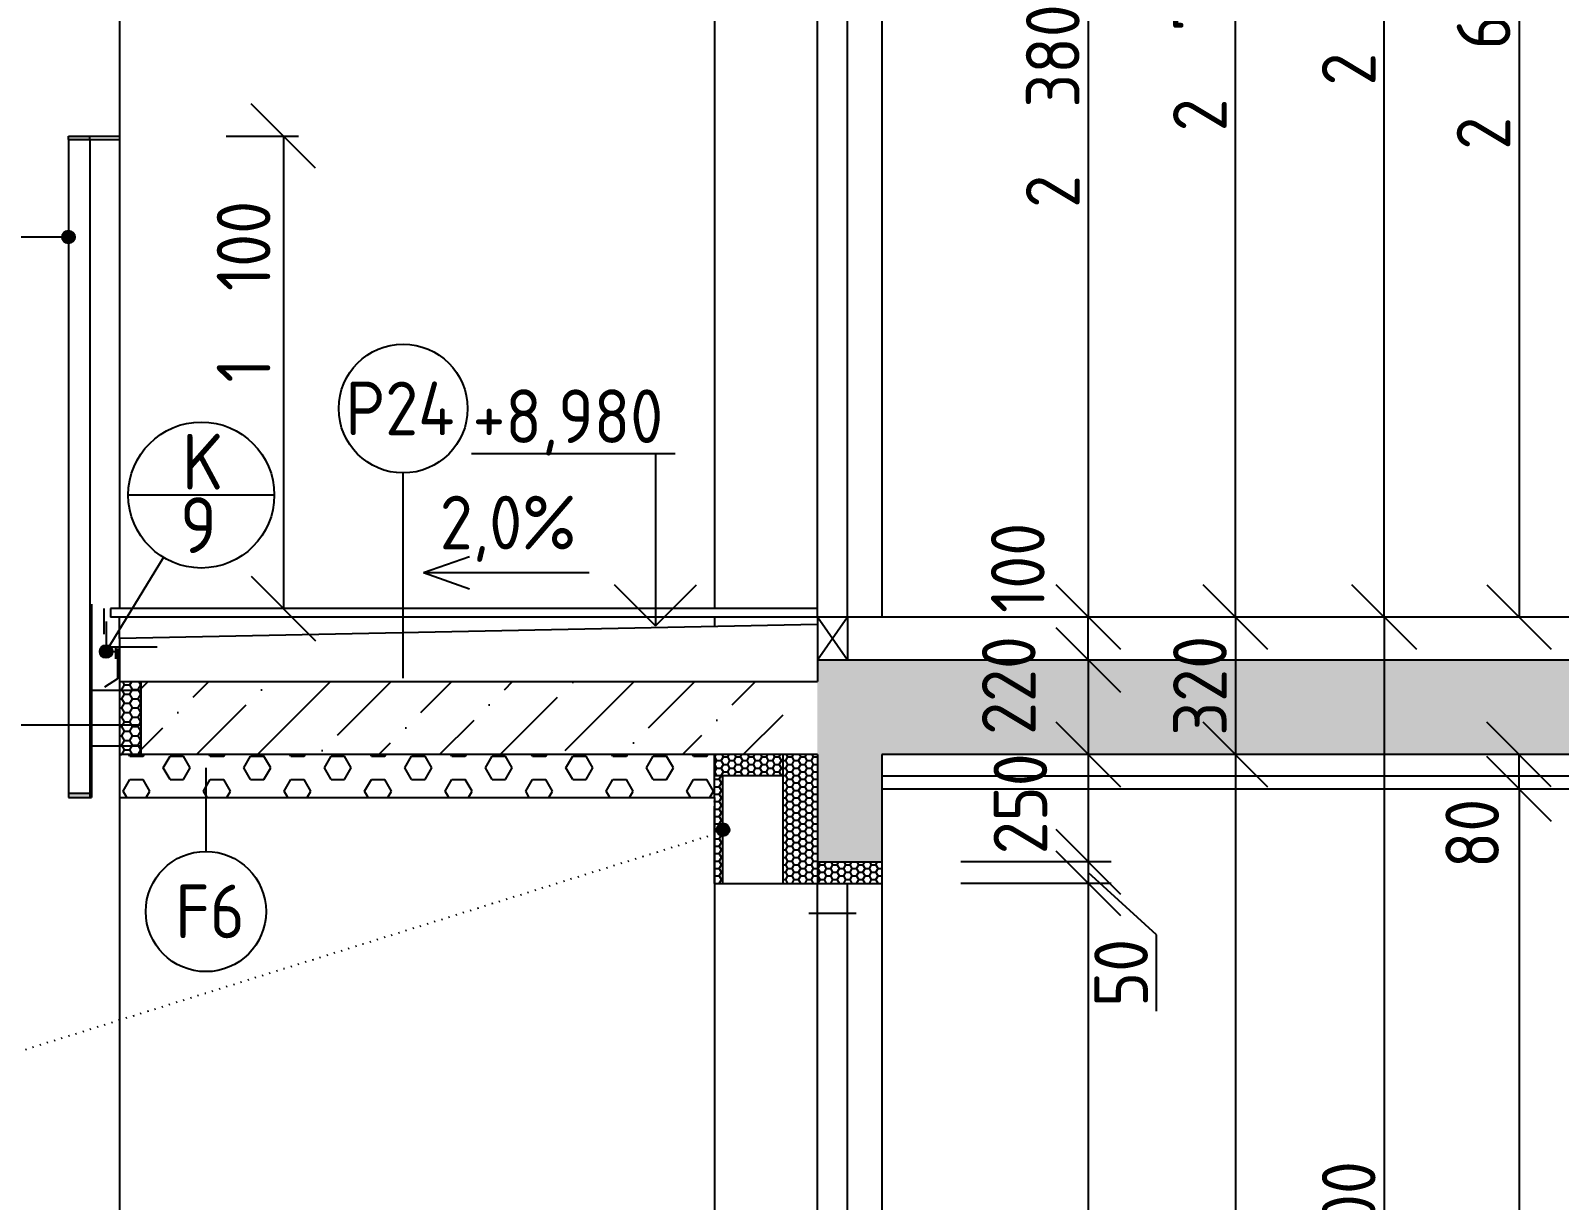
# Model space of a CAD drawing. Extents: x 3792242 to 5145247, y -1546315 to -1031918.
# Drawn here: x 3982709 to 3986268, y -1527116 to -1524392 of the extents above; entities that cross this region are included whole.
import ezdxf

# ---------------------------------------------------------------- set-up
doc = ezdxf.new("R2010")
doc.units = 0
doc.header["$MEASUREMENT"] = 0
doc.linetypes.add('ACAD_ISO07W100', pattern=[3.5, 0.5, -3])
doc.layers.get('0').update_dxf_attribs({"linetype": 'CONTINUOUS'})
doc.layers.get('Defpoints').update_dxf_attribs({"color": 61, "linetype": 'CONTINUOUS'})
for name, color, linetype in [('KÓTY', 4, 'CONTINUOUS'), ('MÚRY', 1, 'CONTINUOUS'), ('OKNÁ', 143, 'CONTINUOUS'), ('POZEMOK', 7, 'CONTINUOUS'), ('TENKÁ', 7, 'CONTINUOUS'), ('ŠRAFY', 82, 'CONTINUOUS'), ('šrafy-múry', 8, 'CONTINUOUS')]:
    doc.layers.add(name, color=color, linetype=linetype)
doc.styles.add('STYLE1', font='isocp.shx')
doc.dimstyles.new('STANDARD 50', dxfattribs={"dimtxt": 125, "dimasz": 140, "dimexe": 10, "dimexo": 200, "dimgap": 20, "dimtad": 1, "dimdsep": 46, "dimlunit": 6, "dimtxsty": 'STYLE1', "dimblk1": 'OBLIQUE', "dimblk2": 'OBLIQUE', "dimsah": 1, "dimcen": 2.5, "dimse1": 1, "dimse2": 1, "dimadec": 0, "dimazin": 0, "dimtfac": 1, "dimtmove": 1, "dimatfit": 3, "dimldrblk": 'OBLIQUE', "dimfxl": 1, "dimtolj": 1, "dimtzin": 0, "dimarcsym": 0})
doc.dimstyles.new('STANDARD-50', dxfattribs={"dimtxt": 125, "dimasz": 150, "dimexe": 10, "dimexo": 200, "dimgap": 20, "dimtad": 1, "dimdsep": 46, "dimlunit": 6, "dimtxsty": 'STYLE1', "dimblk1": 'OBLIQUE', "dimblk2": 'OBLIQUE', "dimsah": 1, "dimcen": 2.5, "dimse1": 1, "dimse2": 1, "dimadec": 0, "dimazin": 0, "dimtfac": 1, "dimtmove": 1, "dimatfit": 3, "dimldrblk": 'OBLIQUE', "dimfxl": 1, "dimtolj": 1, "dimtzin": 0, "dimarcsym": 0})
pattern_1 = [(0, (-447053.063, -25997.075), (15, 8.660254038), [10, -20]), (120, (-447053.063, -25997.075), (-15, 8.660254038), [10, -20]), (60, (-447053.063, -25997.075), (1e-14, 17.320508076), [-20, 10])]

# ---------------------------------------------------------------- blocks, each defined once
blk = doc.blocks.new('tp20')
at = {"layer": 'TENKÁ', "color": 253}
for p, q in [((4381550.1, -1316758.2), (4381550.1, -1316828.2)), ((4381431.4, -1316818.2), (4381528.6, -1316818.2)), ((4381518.9, -1316818.2), (4381518.9, -1316828.2)), ((4381528.6, -1316818.2), (4381528.6, -1316845)), ((4381528.6, -1316818.2), (4381538.6, -1316818.2)), ((4381550.1, -1316828.2), (4381528.6, -1316828.2))]:
    blk.add_line(p, q, dxfattribs=at)
blk = doc.blocks.new('_OBLIQUE')
at = {"color": 0, "linetype": 'ByBlock'}
blk.add_line((-0.5, -0.5), (0.5, 0.5), dxfattribs=at)
blk = doc.blocks.new('*D52154')
at = {"layer": 'Defpoints', "color": 0}
for p in [(3985171.4, -1525757.3), (3985171.4, -1525757.3), (3985171.4, -1525857.3)]:
    blk.add_point(p, dxfattribs=at)
at = {"layer": 'KÓTY', "color": 0, "lineweight": -2, "ltscale": 0.25}
blk.add_line((3985171.4, -1525857.3), (3985171.4, -1525757.3), dxfattribs=at)
at = {"layer": 'KÓTY', "color": 0, "linetype": 'ByBlock', "lineweight": -2, "xscale": 150, "yscale": 150, "zscale": 150}
for p, rotation in [((3985171.4, -1525757.3), 90), ((3985171.4, -1525857.3), 270)]:
    blk.add_blockref('_OBLIQUE', p, dxfattribs=dict(at, rotation=rotation))
at = {"layer": 'KÓTY', "color": 0, "insert": (3985007.4, -1525642.6), "char_height": 125, "attachment_point": 5, "rotation": 90, "style": 'STYLE1'}
blk.add_mtext('\\A1;100', dxfattribs=at)
blk = doc.blocks.new('*D52155')
at = {"layer": 'Defpoints', "color": 0}
for p in [(3985513.9, -1523027.3), (3985513.9, -1523027.3), (3985513.9, -1525757.3)]:
    blk.add_point(p, dxfattribs=at)
at = {"layer": 'KÓTY', "color": 0, "lineweight": -2, "ltscale": 0.25}
blk.add_line((3985513.9, -1525757.3), (3985513.9, -1523027.3), dxfattribs=at)
at = {"layer": 'KÓTY', "color": 0, "linetype": 'ByBlock', "lineweight": -2, "xscale": 150, "yscale": 150, "zscale": 150}
for p, rotation in [((3985513.9, -1523027.3), 90), ((3985513.9, -1525757.3), 270)]:
    blk.add_blockref('_OBLIQUE', p, dxfattribs=dict(at, rotation=rotation))
at = {"layer": 'KÓTY', "color": 0, "insert": (3985431.4, -1524392.3), "char_height": 125, "attachment_point": 5, "rotation": 90, "style": 'STYLE1'}
blk.add_mtext('\\A1;2ﾠ730', dxfattribs=at)
blk = doc.blocks.new('*D52157')
at = {"layer": 'Defpoints', "color": 0}
for p in [(3985834.9, -1523107.3), (3985834.9, -1525757.3), (3986174.4, -1525757.3)]:
    blk.add_point(p, dxfattribs=at)
at = {"layer": 'KÓTY', "color": 0, "lineweight": -2, "ltscale": 0.25}
blk.add_line((3986174.4, -1523107.3), (3986174.4, -1525757.3), dxfattribs=at)
at = {"layer": 'KÓTY', "color": 0, "linetype": 'ByBlock', "lineweight": -2, "xscale": 150, "yscale": 150, "zscale": 150}
for p, rotation in [((3986174.4, -1523107.3), 90), ((3986174.4, -1525757.3), 270)]:
    blk.add_blockref('_OBLIQUE', p, dxfattribs=dict(at, rotation=rotation))
at = {"layer": 'KÓTY', "color": 0, "insert": (3986091.9, -1524432.3), "char_height": 125, "attachment_point": 5, "rotation": 90, "style": 'STYLE1'}
blk.add_mtext('\\A1;2ﾠ650', dxfattribs=at)
blk = doc.blocks.new('*D52159')
at = {"layer": 'Defpoints', "color": 0}
for p in [(3985860.4, -1522807.3), (3985860.4, -1522807.3), (3985860.4, -1525757.3)]:
    blk.add_point(p, dxfattribs=at)
at = {"layer": 'KÓTY', "color": 0, "lineweight": -2, "ltscale": 0.25}
blk.add_line((3985860.4, -1525757.3), (3985860.4, -1522807.3), dxfattribs=at)
at = {"layer": 'KÓTY', "color": 0, "linetype": 'ByBlock', "lineweight": -2, "xscale": 150, "yscale": 150, "zscale": 150}
for p, rotation in [((3985860.4, -1522807.3), 90), ((3985860.4, -1525757.3), 270)]:
    blk.add_blockref('_OBLIQUE', p, dxfattribs=dict(at, rotation=rotation))
at = {"layer": 'KÓTY', "color": 0, "insert": (3985777.9, -1524282.3), "char_height": 125, "attachment_point": 5, "rotation": 90, "style": 'STYLE1'}
blk.add_mtext('\\A1;2ﾠ950', dxfattribs=at)
blk = doc.blocks.new('*D52162')
at = {"layer": 'Defpoints', "color": 0}
for p in [(3984690.9, -1523377.3), (3984690.9, -1525757.3), (3985171.4, -1525757.3)]:
    blk.add_point(p, dxfattribs=at)
at = {"layer": 'KÓTY', "color": 0, "lineweight": -2, "ltscale": 0.25}
blk.add_line((3985171.4, -1523377.3), (3985171.4, -1525757.3), dxfattribs=at)
at = {"layer": 'KÓTY', "color": 0, "linetype": 'ByBlock', "lineweight": -2, "xscale": 150, "yscale": 150, "zscale": 150}
for p, rotation in [((3985171.4, -1523377.3), 90), ((3985171.4, -1525757.3), 270)]:
    blk.add_blockref('_OBLIQUE', p, dxfattribs=dict(at, rotation=rotation))
at = {"layer": 'KÓTY', "color": 0, "insert": (3985088.9, -1524567.3), "char_height": 125, "attachment_point": 5, "rotation": 90, "style": 'STYLE1'}
blk.add_mtext('\\A1;2ﾠ380', dxfattribs=at)
blk = doc.blocks.new('*D52163')
at = {"layer": 'Defpoints', "color": 0}
for p in [(3985171.4, -1525857.3), (3985171.4, -1526077.3), (3985171.4, -1526077.3)]:
    blk.add_point(p, dxfattribs=at)
at = {"layer": 'KÓTY', "color": 0, "lineweight": -2, "ltscale": 0.25}
blk.add_line((3985171.4, -1525857.3), (3985171.4, -1526077.3), dxfattribs=at)
at = {"layer": 'KÓTY', "color": 0, "linetype": 'ByBlock', "lineweight": -2, "xscale": 150, "yscale": 150, "zscale": 150}
for p, rotation in [((3985171.4, -1525857.3), 90), ((3985171.4, -1526077.3), 270)]:
    blk.add_blockref('_OBLIQUE', p, dxfattribs=dict(at, rotation=rotation))
at = {"layer": 'KÓTY', "color": 0, "insert": (3984986.4, -1525916.6), "char_height": 125, "attachment_point": 5, "rotation": 90, "style": 'STYLE1'}
blk.add_mtext('\\A1;220', dxfattribs=at)
blk = doc.blocks.new('*D52165')
at = {"layer": 'Defpoints', "color": 0}
for p in [(3984690.9, -1526077.3), (3984690.9, -1526327.3), (3985171.4, -1526327.3)]:
    blk.add_point(p, dxfattribs=at)
at = {"layer": 'KÓTY', "color": 0, "lineweight": -2, "ltscale": 0.25}
blk.add_line((3985171.4, -1526077.3), (3985171.4, -1526327.3), dxfattribs=at)
at = {"layer": 'KÓTY', "color": 0, "linetype": 'ByBlock', "lineweight": -2, "xscale": 150, "yscale": 150, "zscale": 150}
for p, rotation in [((3985171.4, -1526077.3), 90), ((3985171.4, -1526327.3), 270)]:
    blk.add_blockref('_OBLIQUE', p, dxfattribs=dict(at, rotation=rotation))
at = {"layer": 'KÓTY', "color": 0, "insert": (3985013.4, -1526192.1), "char_height": 125, "attachment_point": 5, "rotation": 90, "style": 'STYLE1'}
blk.add_mtext('\\A1;250', dxfattribs=at)
blk = doc.blocks.new('*D52167')
at = {"layer": 'Defpoints', "color": 0}
for p in [(3984690.9, -1526377.3), (3984690.9, -1528757.3), (3985171.4, -1528757.3)]:
    blk.add_point(p, dxfattribs=at)
at = {"layer": 'KÓTY', "color": 0, "lineweight": -2, "ltscale": 0.25}
blk.add_line((3985171.4, -1526377.3), (3985171.4, -1528757.3), dxfattribs=at)
at = {"layer": 'KÓTY', "color": 0, "linetype": 'ByBlock', "lineweight": -2, "xscale": 150, "yscale": 150, "zscale": 150}
for p, rotation in [((3985171.4, -1526377.3), 90), ((3985171.4, -1528757.3), 270)]:
    blk.add_blockref('_OBLIQUE', p, dxfattribs=dict(at, rotation=rotation))
at = {"layer": 'KÓTY', "color": 0, "insert": (3985088.9, -1527567.3), "char_height": 125, "attachment_point": 5, "rotation": 90, "style": 'STYLE1'}
blk.add_mtext('\\A1;2ﾠ380', dxfattribs=at)
blk = doc.blocks.new('*D52168')
at = {"layer": 'Defpoints', "color": 0}
for p in [(3984690.9, -1526327.3), (3984690.9, -1526377.3), (3985171.4, -1526377.3)]:
    blk.add_point(p, dxfattribs=at)
at = {"layer": 'KÓTY', "color": 0, "lineweight": -2, "ltscale": 0.25}
for p, q in [((3985171.4, -1526327.3), (3985171.4, -1526377.3)), ((3985330.4, -1526497.1), (3985171.4, -1526352.3)), ((3985330.4, -1526674.7), (3985330.4, -1526497.1))]:
    blk.add_line(p, q, dxfattribs=at)
at = {"layer": 'KÓTY', "color": 0, "linetype": 'ByBlock', "lineweight": -2, "xscale": 150, "yscale": 150, "zscale": 150}
for p, rotation in [((3985171.4, -1526327.3), 90), ((3985171.4, -1526377.3), 270)]:
    blk.add_blockref('_OBLIQUE', p, dxfattribs=dict(at, rotation=rotation))
at = {"layer": 'KÓTY', "color": 0, "insert": (3985247.9, -1526585.9), "char_height": 125, "attachment_point": 5, "rotation": 90, "style": 'STYLE1'}
blk.add_mtext('\\A1;50', dxfattribs=at)
blk = doc.blocks.new('*D52179')
at = {"layer": 'Defpoints', "color": 0}
for p in [(3985513.9, -1525757.3), (3985513.9, -1526077.3), (3985513.9, -1526077.3)]:
    blk.add_point(p, dxfattribs=at)
at = {"layer": 'KÓTY', "color": 0, "lineweight": -2, "ltscale": 0.25}
blk.add_line((3985513.9, -1525757.3), (3985513.9, -1526077.3), dxfattribs=at)
at = {"layer": 'KÓTY', "color": 0, "linetype": 'ByBlock', "lineweight": -2, "xscale": 150, "yscale": 150, "zscale": 150}
for p, rotation in [((3985513.9, -1525757.3), 90), ((3985513.9, -1526077.3), 270)]:
    blk.add_blockref('_OBLIQUE', p, dxfattribs=dict(at, rotation=rotation))
at = {"layer": 'KÓTY', "color": 0, "insert": (3985431.4, -1525917.3), "char_height": 125, "attachment_point": 5, "rotation": 90, "style": 'STYLE1'}
blk.add_mtext('\\A1;320', dxfattribs=at)
blk = doc.blocks.new('*D52180')
at = {"layer": 'Defpoints', "color": 0}
for p in [(3984690.9, -1526077.3), (3984690.9, -1528757.3), (3985513.9, -1528757.3)]:
    blk.add_point(p, dxfattribs=at)
at = {"layer": 'KÓTY', "color": 0, "lineweight": -2, "ltscale": 0.25}
blk.add_line((3985513.9, -1526077.3), (3985513.9, -1528757.3), dxfattribs=at)
at = {"layer": 'KÓTY', "color": 0, "linetype": 'ByBlock', "lineweight": -2, "xscale": 150, "yscale": 150, "zscale": 150}
for p, rotation in [((3985513.9, -1526077.3), 90), ((3985513.9, -1528757.3), 270)]:
    blk.add_blockref('_OBLIQUE', p, dxfattribs=dict(at, rotation=rotation))
at = {"layer": 'KÓTY', "color": 0, "insert": (3985431.4, -1527417.3), "char_height": 125, "attachment_point": 5, "rotation": 90, "style": 'STYLE1'}
blk.add_mtext('\\A1;2ﾠ680', dxfattribs=at)
blk = doc.blocks.new('*D52187')
at = {"layer": 'Defpoints', "color": 0}
for p in [(3985860.4, -1525757.3), (3985860.4, -1528757.3), (3985860.4, -1528757.3)]:
    blk.add_point(p, dxfattribs=at)
at = {"layer": 'KÓTY', "color": 0, "lineweight": -2, "ltscale": 0.25}
blk.add_line((3985860.4, -1525757.3), (3985860.4, -1528757.3), dxfattribs=at)
at = {"layer": 'KÓTY', "color": 0, "linetype": 'ByBlock', "lineweight": -2, "xscale": 150, "yscale": 150, "zscale": 150}
for p, rotation in [((3985860.4, -1525757.3), 90), ((3985860.4, -1528757.3), 270)]:
    blk.add_blockref('_OBLIQUE', p, dxfattribs=dict(at, rotation=rotation))
at = {"layer": 'KÓTY', "color": 0, "insert": (3985777.9, -1527257.3), "char_height": 125, "attachment_point": 5, "rotation": 90, "style": 'STYLE1'}
blk.add_mtext('\\A1;3ﾠ000', dxfattribs=at)
blk = doc.blocks.new('*D52191')
at = {"layer": 'Defpoints', "color": 0}
for p in [(3985834.9, -1526157.3), (3985834.9, -1528757.3), (3986174.4, -1528757.3)]:
    blk.add_point(p, dxfattribs=at)
at = {"layer": 'KÓTY', "color": 0, "lineweight": -2, "ltscale": 0.25}
blk.add_line((3986174.4, -1526157.3), (3986174.4, -1528757.3), dxfattribs=at)
at = {"layer": 'KÓTY', "color": 0, "linetype": 'ByBlock', "lineweight": -2, "xscale": 150, "yscale": 150, "zscale": 150}
for p, rotation in [((3986174.4, -1526157.3), 90), ((3986174.4, -1528757.3), 270)]:
    blk.add_blockref('_OBLIQUE', p, dxfattribs=dict(at, rotation=rotation))
at = {"layer": 'KÓTY', "color": 0, "insert": (3986091.9, -1527457.3), "char_height": 125, "attachment_point": 5, "rotation": 90, "style": 'STYLE1'}
blk.add_mtext('\\A1;2ﾠ600', dxfattribs=at)
blk = doc.blocks.new('*D52192')
at = {"layer": 'Defpoints', "color": 0}
for p in [(3986174.4, -1526077.3), (3986174.4, -1526077.3), (3986174.4, -1526157.3)]:
    blk.add_point(p, dxfattribs=at)
at = {"layer": 'KÓTY', "color": 0, "lineweight": -2, "ltscale": 0.25}
blk.add_line((3986174.4, -1526157.3), (3986174.4, -1526077.3), dxfattribs=at)
at = {"layer": 'KÓTY', "color": 0, "linetype": 'ByBlock', "lineweight": -2, "xscale": 150, "yscale": 150, "zscale": 150}
for p, rotation in [((3986174.4, -1526077.3), 90), ((3986174.4, -1526157.3), 270)]:
    blk.add_blockref('_OBLIQUE', p, dxfattribs=dict(at, rotation=rotation))
at = {"layer": 'KÓTY', "color": 0, "insert": (3986065.4, -1526261.1), "char_height": 125, "attachment_point": 5, "rotation": 90, "style": 'STYLE1'}
blk.add_mtext('\\A1;80', dxfattribs=at)
blk = doc.blocks.new('*D52258')
at = {"layer": 'Defpoints', "color": 0}
for p in [(3984103.4, -1526377.3), (3981308.9, -1528757.3), (3984478.4, -1528757.3)]:
    blk.add_point(p, dxfattribs=at)
at = {"layer": 'KÓTY', "color": 0, "lineweight": -2, "ltscale": 0.25}
blk.add_line((3981308.9, -1526377.3), (3981308.9, -1528757.3), dxfattribs=at)
at = {"layer": 'KÓTY', "color": 0, "linetype": 'ByBlock', "lineweight": -2, "xscale": 150, "yscale": 150, "zscale": 150}
for p, rotation in [((3981308.9, -1526377.3), 90), ((3981308.9, -1528757.3), 270)]:
    blk.add_blockref('_OBLIQUE', p, dxfattribs=dict(at, rotation=rotation))
at = {"layer": 'KÓTY', "color": 0, "insert": (3981226.4, -1527567.3), "char_height": 125, "attachment_point": 5, "rotation": 90, "style": 'STYLE1'}
blk.add_mtext('\\A1;2ﾠ380', dxfattribs=at)
blk = doc.blocks.new('*D52273')
at = {"layer": 'Defpoints', "color": 0}
for p in [(3982915.9, -1524637.3), (3982915.9, -1525737.3), (3983297.4, -1525737.3)]:
    blk.add_point(p, dxfattribs=at)
at = {"layer": 'KÓTY', "color": 0, "lineweight": -2, "ltscale": 0.25}
blk.add_line((3983297.4, -1524637.3), (3983297.4, -1525737.3), dxfattribs=at)
at = {"layer": 'KÓTY', "color": 0, "linetype": 'ByBlock', "lineweight": -2, "xscale": 150, "yscale": 150, "zscale": 150}
for p, rotation in [((3983297.4, -1524637.3), 90), ((3983297.4, -1525737.3), 270)]:
    blk.add_blockref('_OBLIQUE', p, dxfattribs=dict(at, rotation=rotation))
at = {"layer": 'KÓTY', "color": 0, "insert": (3983204.7, -1524999.6), "char_height": 125, "attachment_point": 5, "rotation": 90, "style": 'STYLE1'}
blk.add_mtext('\\A1;1ﾠ100', dxfattribs=at)
blk = doc.blocks.new('*D52375')
at = {"layer": 'Defpoints', "color": 0}
for p in [(3984103.4, -1526377.3), (3981308.9, -1528757.3), (3984478.4, -1528757.3)]:
    blk.add_point(p, dxfattribs=at)
at = {"layer": 'KÓTY', "color": 0, "lineweight": -2, "ltscale": 0.25}
blk.add_line((3981308.9, -1526377.3), (3981308.9, -1528757.3), dxfattribs=at)
at = {"layer": 'KÓTY', "color": 0, "linetype": 'ByBlock', "lineweight": -2, "xscale": 150, "yscale": 150, "zscale": 150}
for p, rotation in [((3981308.9, -1526377.3), 90), ((3981308.9, -1528757.3), 270)]:
    blk.add_blockref('_OBLIQUE', p, dxfattribs=dict(at, rotation=rotation))
at = {"layer": 'KÓTY', "color": 0, "insert": (3981226.4, -1527567.3), "char_height": 125, "attachment_point": 5, "rotation": 90, "style": 'STYLE1'}
blk.add_mtext('\\A1;2ﾠ380', dxfattribs=at)
blk = doc.blocks.new('*D52384')
at = {"layer": 'Defpoints', "color": 0}
for p in [(3984103.4, -1526177.3), (3981308.9, -1526377.3), (3984103.4, -1526377.3)]:
    blk.add_point(p, dxfattribs=at)
at = {"layer": 'KÓTY', "color": 0, "lineweight": -2, "ltscale": 0.25}
blk.add_line((3981308.9, -1526177.3), (3981308.9, -1526377.3), dxfattribs=at)
at = {"layer": 'KÓTY', "color": 0, "linetype": 'ByBlock', "lineweight": -2, "xscale": 150, "yscale": 150, "zscale": 150}
for p, rotation in [((3981308.9, -1526177.3), 90), ((3981308.9, -1526377.3), 270)]:
    blk.add_blockref('_OBLIQUE', p, dxfattribs=dict(at, rotation=rotation))
at = {"layer": 'KÓTY', "color": 0, "insert": (3981151.4, -1526366.1), "char_height": 125, "attachment_point": 5, "rotation": 90, "style": 'STYLE1'}
blk.add_mtext('\\A1;200', dxfattribs=at)
blk = doc.blocks.new('*D52385')
at = {"layer": 'Defpoints', "color": 0}
for p in [(3982915.9, -1525807.3), (3980965.9, -1526177.3), (3982915.9, -1526177.3)]:
    blk.add_point(p, dxfattribs=at)
at = {"layer": 'KÓTY', "color": 0, "lineweight": -2, "ltscale": 0.25}
blk.add_line((3980965.9, -1525807.3), (3980965.9, -1526177.3), dxfattribs=at)
at = {"layer": 'KÓTY', "color": 0, "linetype": 'ByBlock', "lineweight": -2, "xscale": 140, "yscale": 140, "zscale": 140}
for p, rotation in [((3980965.9, -1525807.3), 90), ((3980965.9, -1526177.3), 270)]:
    blk.add_blockref('_OBLIQUE', p, dxfattribs=dict(at, rotation=rotation))
at = {"layer": 'KÓTY', "color": 0, "insert": (3980883.4, -1525992.3), "char_height": 125, "attachment_point": 5, "rotation": 90, "style": 'STYLE1'}
blk.add_mtext('\\A1;370', dxfattribs=at)
blk = doc.blocks.new('*D52386')
at = {"layer": 'Defpoints', "color": 0}
for p in [(3984478.4, -1525757.3), (3981308.9, -1525907.3), (3984253.4, -1525907.3)]:
    blk.add_point(p, dxfattribs=at)
at = {"layer": 'KÓTY', "color": 0, "lineweight": -2, "ltscale": 0.25}
blk.add_line((3981308.9, -1525757.3), (3981308.9, -1525907.3), dxfattribs=at)
at = {"layer": 'KÓTY', "color": 0, "linetype": 'ByBlock', "lineweight": -2, "xscale": 150, "yscale": 150, "zscale": 150}
for p, rotation in [((3981308.9, -1525757.3), 90), ((3981308.9, -1525907.3), 270)]:
    blk.add_blockref('_OBLIQUE', p, dxfattribs=dict(at, rotation=rotation))
at = {"layer": 'KÓTY', "color": 0, "insert": (3981148.3, -1525656.6), "char_height": 125, "attachment_point": 5, "rotation": 90, "style": 'STYLE1'}
blk.add_mtext('\\A1;150', dxfattribs=at)
blk = doc.blocks.new('*D52387')
at = {"layer": 'Defpoints', "color": 0}
for p in [(3984328.4, -1525907.3), (3981308.9, -1526077.3), (3984328.4, -1526077.3)]:
    blk.add_point(p, dxfattribs=at)
at = {"layer": 'KÓTY', "color": 0, "lineweight": -2, "ltscale": 0.25}
blk.add_line((3981308.9, -1525907.3), (3981308.9, -1526077.3), dxfattribs=at)
at = {"layer": 'KÓTY', "color": 0, "linetype": 'ByBlock', "lineweight": -2, "xscale": 150, "yscale": 150, "zscale": 150}
for p, rotation in [((3981308.9, -1525907.3), 90), ((3981308.9, -1526077.3), 270)]:
    blk.add_blockref('_OBLIQUE', p, dxfattribs=dict(at, rotation=rotation))
at = {"layer": 'KÓTY', "color": 0, "insert": (3981152.9, -1526046.1), "char_height": 125, "attachment_point": 5, "rotation": 90, "style": 'STYLE1'}
blk.add_mtext('\\A1;170', dxfattribs=at)
blk = doc.blocks.new('*D52388')
at = {"layer": 'Defpoints', "color": 0}
for p in [(3982915.9, -1526077.3), (3981308.9, -1526177.3), (3982915.9, -1526177.3)]:
    blk.add_point(p, dxfattribs=at)
at = {"layer": 'KÓTY', "color": 0, "lineweight": -2, "ltscale": 0.25}
for p, q in [((3981308.9, -1526077.3), (3981308.9, -1526177.3)), ((3981541.3, -1526204.1), (3981308.9, -1526127.3)), ((3981541.3, -1526444.2), (3981541.3, -1526204.1))]:
    blk.add_line(p, q, dxfattribs=at)
at = {"layer": 'KÓTY', "color": 0, "linetype": 'ByBlock', "lineweight": -2, "xscale": 150, "yscale": 150, "zscale": 150}
for p, rotation in [((3981308.9, -1526077.3), 90), ((3981308.9, -1526177.3), 270)]:
    blk.add_blockref('_OBLIQUE', p, dxfattribs=dict(at, rotation=rotation))
at = {"layer": 'KÓTY', "color": 0, "insert": (3981458.8, -1526324.1), "char_height": 125, "attachment_point": 5, "rotation": 90, "style": 'STYLE1'}
blk.add_mtext('\\A1;100', dxfattribs=at)
blk = doc.blocks.new('*D52389')
at = {"layer": 'Defpoints', "color": 0}
for p in [(3980965.9, -1523187.3), (3982915.9, -1523187.3), (3982915.9, -1525807.3)]:
    blk.add_point(p, dxfattribs=at)
at = {"layer": 'KÓTY', "color": 0, "lineweight": -2, "ltscale": 0.25}
blk.add_line((3980965.9, -1525807.3), (3980965.9, -1523187.3), dxfattribs=at)
at = {"layer": 'KÓTY', "color": 0, "linetype": 'ByBlock', "lineweight": -2, "xscale": 150, "yscale": 150, "zscale": 150}
for p, rotation in [((3980965.9, -1523187.3), 90), ((3980965.9, -1525807.3), 270)]:
    blk.add_blockref('_OBLIQUE', p, dxfattribs=dict(at, rotation=rotation))
at = {"layer": 'KÓTY', "color": 0, "insert": (3980883.4, -1524497.3), "char_height": 125, "attachment_point": 5, "rotation": 90, "style": 'STYLE1'}
blk.add_mtext('\\A1;2ﾠ620', dxfattribs=at)
blk = doc.blocks.new('*D52390')
at = {"layer": 'Defpoints', "color": 0}
for p in [(3984460.9, -1523377.3), (3981308.9, -1525757.3), (3984690.9, -1525757.3)]:
    blk.add_point(p, dxfattribs=at)
at = {"layer": 'KÓTY', "color": 0, "lineweight": -2, "ltscale": 0.25}
blk.add_line((3981308.9, -1523377.3), (3981308.9, -1525757.3), dxfattribs=at)
at = {"layer": 'KÓTY', "color": 0, "linetype": 'ByBlock', "lineweight": -2, "xscale": 150, "yscale": 150, "zscale": 150}
for p, rotation in [((3981308.9, -1523377.3), 90), ((3981308.9, -1525757.3), 270)]:
    blk.add_blockref('_OBLIQUE', p, dxfattribs=dict(at, rotation=rotation))
at = {"layer": 'KÓTY', "color": 0, "insert": (3981226.4, -1524567.3), "char_height": 125, "attachment_point": 5, "rotation": 90, "style": 'STYLE1'}
blk.add_mtext('\\A1;2ﾠ380', dxfattribs=at)

msp = doc.modelspace()

# ---------------------------------------------------------------- hatches: boundary and pattern name
at = {"layer": 'POZEMOK', "ltscale": 0.15}
h = msp.add_hatch(color=253, dxfattribs=at)
h.dxf.hatch_style = 1
h.paths.add_polyline_path([(3982846.937, -1524637.345), (3982846.937, -1524645.345), (3982796.937, -1524645.345), (3982796.937, -1524637.345)])
h = msp.add_hatch(color=253, dxfattribs=at)
h.dxf.hatch_style = 1
h.paths.add_polyline_path([(3982850.937, -1526177.345), (3982850.937, -1526057.345), (3982850.937, -1525927.345), (3982850.937, -1525727.345), (3982846.937, -1525727.345), (3982846.937, -1525807.345), (3982846.937, -1526007.345), (3982846.937, -1526167.345), (3982846.937, -1526177.345)])
h = msp.add_hatch(color=253, dxfattribs=at)
h.dxf.hatch_style = 1
h.paths.add_polyline_path([(3982796.937, -1526177.345), (3982796.937, -1526167.345), (3982846.937, -1526167.345), (3982846.937, -1526177.345)])
at = {"layer": 'TENKÁ'}
h = msp.add_hatch(color=256, dxfattribs=at)
h.dxf.hatch_style = 1
h.paths.add_polyline_path([(3982781.937, -1524872.345, 2.41421356), (3982796.937, -1524857.345, 0.41421356)])
h = msp.add_hatch(color=256, dxfattribs=at)
h.dxf.hatch_style = 1
h.paths.add_polyline_path([(3982869.737, -1525837.345, -2.41421356), (3982884.737, -1525852.345, -0.41421356)])
h = msp.add_hatch(color=256, dxfattribs=at)
h.dxf.hatch_style = 1
h.paths.add_polyline_path([(3984320.937, -1526237.345, 2.41421356), (3984335.937, -1526252.345, 0.41421356)])
at = {"layer": 'ŠRAFY'}
h = msp.add_hatch(dxfattribs=at)
h.set_pattern_fill('HONEY', color=256, scale=100)
h.set_pattern_definition([(0, (-474341.063, -25883.075), (18.75, 10.825317547), [12.5, -25]), (120, (-474341.063, -25883.075), (-18.75, 10.825317547), [12.5, -25]), (60, (-474341.063, -25883.075), (7e-15, 21.650635095), [-25, 12.5])])
h.paths.add_polyline_path([(3982915.937, -1525907.345), (3982915.937, -1526077.345), (3982965.937, -1526077.345), (3982965.937, -1525907.345)])
h = msp.add_hatch(dxfattribs=at)
h.set_pattern_fill('HEX', color=256, scale=250)
h.set_pattern_definition([(0, (-465029.063, -13947.075), (0, 54.12658774), [31.25, -62.5]), (120, (-465029.063, -13947.075), (-46.875, -27.06329387), [31.25, -62.5]), (60, (-464997.813, -13947.075), (-46.875, 27.06329387), [31.25, -62.5])])
h.paths.add_polyline_path([(3982965.937, -1526077.345), (3982915.937, -1526077.345), (3982915.937, -1526177.345), (3983116.937, -1526177.345), (3984300.937, -1526177.345), (3984300.937, -1526127.345), (3984300.937, -1526077.345)])
h = msp.add_hatch(dxfattribs=at)
h.set_pattern_fill('HONEY', color=256, scale=80)
h.set_pattern_definition(pattern_1)
h.paths.add_polyline_path([(3984300.937, -1526127.345), (3984320.937, -1526127.345), (3984460.937, -1526127.345), (3984460.937, -1526077.345), (3984300.937, -1526077.345)])
h = msp.add_hatch(dxfattribs=at)
h.set_pattern_fill('HONEY', color=256, scale=80)
h.set_pattern_definition(pattern_1)
h.paths.add_polyline_path([(3984460.937, -1526077.345), (3984460.937, -1526127.345), (3984460.937, -1526377.345), (3984540.937, -1526377.345), (3984540.937, -1526077.345)])
h = msp.add_hatch(dxfattribs=at)
h.set_pattern_fill('HONEY', color=256, scale=80)
h.set_pattern_definition([(0, (-441372.707, -25997.075), (15, 8.660254038), [10, -20]), (120, (-441372.707, -25997.075), (-15, 8.660254038), [10, -20]), (60, (-441372.707, -25997.075), (1e-14, 17.320508076), [-20, 10])])
h.paths.add_polyline_path([(3984300.937, -1526377.345), (3984300.937, -1526237.345), (3984300.937, -1526127.345), (3984320.937, -1526127.345), (3984320.937, -1526377.345)])
h = msp.add_hatch(dxfattribs=at)
h.set_pattern_fill('HONEY', color=256, scale=80)
h.set_pattern_definition(pattern_1)
h.paths.add_polyline_path([(3984690.937, -1526327.345), (3984540.937, -1526327.345), (3984540.937, -1526377.345), (3984690.937, -1526377.345)])
at = {"layer": 'šrafy-múry'}
h = msp.add_hatch(dxfattribs=at)
h.set_pattern_fill('ANSI36', color=253, scale=800, angle=360)
h.set_pattern_definition([(45, (226757.26, 886.43), (53.0330086, 194.4543648), [250, -50, 0, -50])])
h.paths.add_polyline_path([(4015885.937, -1526327.345), (4015885.937, -1525157.345), (4015725.937, -1525157.345), (4015725.937, -1525857.345), (4003055.937, -1525857.345), (4003055.937, -1525157.345), (4002895.937, -1525157.345), (4002895.937, -1525857.345), (3984540.937, -1525857.345), (3984540.937, -1526327.345), (3984690.937, -1526327.345), (3984690.937, -1526077.345), (3989765.937, -1526077.345), (3989765.937, -1526327.345), (3990065.937, -1526327.345), (3990065.937, -1526077.345), (3993260.937, -1526077.345), (3993375.937, -1526077.345), (3996375.937, -1526077.345), (3996375.937, -1526327.345), (3996675.937, -1526327.345), (3996675.937, -1526077.345), (4000795.937, -1526077.345), (4000910.937, -1526077.345), (4002795.937, -1526077.345), (4002795.937, -1526327.345), (4003095.937, -1526327.345), (4003095.937, -1526077.345), (4006120.937, -1526077.345), (4006235.937, -1526077.345), (4009215.937, -1526077.345), (4009215.937, -1526327.345), (4009515.937, -1526327.345), (4009515.937, -1526077.345), (4011920.937, -1526077.345), (4012035.937, -1526077.345), (4013635.937, -1526077.345), (4013750.937, -1526077.345), (4015635.937, -1526077.345), (4015635.937, -1526327.345)])
h = msp.add_hatch(dxfattribs=at)
h.set_pattern_fill('ANSI36', color=253, scale=800, angle=360)
h.set_pattern_definition([(45, (-410202.74, 6886.43), (53.0330086, 194.4543648), [250, -50, 0, -50])])
h.paths.add_polyline_path([(3984460.937, -1525907.345), (3982965.937, -1525907.345), (3982965.937, -1526007.345), (3982965.937, -1526047.345), (3982965.937, -1526077.345), (3984300.937, -1526077.345), (3984460.937, -1526077.345)])

# ---------------------------------------------------------------- linework, layer by layer
at = {"layer": 'KÓTY', "ltscale": 0.25}
for p, q in [((3983163.937, -1524637.345), (3983332.437, -1524637.345)), ((3983163.937, -1524637.345), (3983332.437, -1524637.345)), ((3985224.84, -1526327.345), (3984874.84, -1526327.345)), ((3985224.84, -1526377.345), (3984874.84, -1526377.345))]:
    msp.add_line(p, q, dxfattribs=at)
at = {"layer": 'KÓTY', "linetype": 'ACAD_ISO07W100', "ltscale": 5}
msp.add_line((3984335.937, -1526252.345), (3982557.937, -1526808.075), dxfattribs=at)
at = {"layer": 'MÚRY'}
for p, q in [((3984540.937, -1525757.345), (3984540.937, -1525774.845)), ((3989765.937, -1525757.345), (3984540.937, -1525757.345)), ((3984540.937, -1525774.845), (3982915.937, -1525807.345)), ((3982915.937, -1525807.345), (3982915.937, -1526177.345)), ((3989765.937, -1526077.345), (3984690.937, -1526077.345)), ((3984690.937, -1526077.345), (3984690.937, -1526377.345)), ((3982915.937, -1526177.345), (3984300.937, -1526177.345)), ((3984300.937, -1526177.345), (3984300.937, -1526377.345)), ((3984300.937, -1526377.345), (3984300.937, -1526197.345)), ((3984300.937, -1526377.345), (3984690.937, -1526377.345))]:
    msp.add_line(p, q, dxfattribs=at)
at = {"layer": 'OKNÁ', "ltscale": 0.25}
for p, q in [((3984540.937, -1525757.345), (3984540.937, -1523377.345)), ((3984610.937, -1525757.345), (3984610.937, -1523377.345)), ((3983576.248, -1525899.413), (3983576.248, -1525421.737)), ((3982965.937, -1526008.667), (3982296.437, -1526008.667)), ((3983116.937, -1526107.971), (3983116.937, -1526302.963)), ((3984540.937, -1528757.345), (3984540.937, -1526377.345)), ((3984610.937, -1528757.345), (3984610.937, -1526377.345)), ((3984630.937, -1526447.345), (3984520.937, -1526447.345))]:
    msp.add_line(p, q, dxfattribs=at)
for centre, radius in [((3983576.248, -1525271.737), 150), ((3983116.937, -1526442.963), 140)]:
    msp.add_circle(centre, radius, dxfattribs=at)
at = {"layer": 'POZEMOK', "color": 253, "ltscale": 0.15}
for p, q in [((3982796.937, -1524645.345), (3982796.937, -1524637.345)), ((3982796.937, -1524637.345), (3982846.937, -1524637.345)), ((3982796.937, -1524645.345), (3982796.937, -1526177.345)), ((3982796.937, -1524645.345), (3982846.937, -1524645.345)), ((3982846.937, -1524645.345), (3982846.937, -1524637.345)), ((3982846.937, -1524637.345), (3982915.937, -1524637.345)), ((3982846.937, -1524645.345), (3982846.937, -1526007.345)), ((3982846.937, -1524645.345), (3982915.937, -1524645.345)), ((3982850.937, -1525727.345), (3982850.937, -1526177.345)), ((3982846.937, -1525807.345), (3982846.937, -1526177.345)), ((3982850.937, -1525927.345), (3982965.937, -1525927.345)), ((3982850.937, -1526057.345), (3982965.937, -1526057.345)), ((3982796.937, -1526167.345), (3982846.937, -1526167.345)), ((3982796.937, -1526177.345), (3982850.937, -1526177.345))]:
    msp.add_line(p, q, dxfattribs=at)
at = {"layer": 'TENKÁ'}
for p, q in [((3982915.937, -1523187.345), (3982915.937, -1525737.345)), ((3982884.737, -1525837.345), (3983017.928, -1525618.326)), ((3983730.887, -1525616.745), (3983623.687, -1525654.345)), ((3984009.687, -1525654.345), (3983623.687, -1525654.345)), ((3983730.887, -1525691.945), (3983623.687, -1525654.345)), ((3984540.937, -1525737.345), (3982894.737, -1525737.345)), ((3982894.737, -1525737.345), (3982894.737, -1525757.345)), ((3984540.937, -1525757.345), (3982894.737, -1525757.345)), ((3982915.937, -1525807.345), (3982915.937, -1525757.345)), ((3984610.937, -1525857.345), (3984540.937, -1525757.345)), ((3984610.937, -1525757.345), (3984540.937, -1525857.345)), ((3984610.937, -1525757.345), (3984610.937, -1525857.345)), ((3984540.937, -1525774.845), (3984540.937, -1525857.345)), ((3984540.937, -1525857.345), (3984540.937, -1525907.345)), ((4002895.937, -1525857.345), (3984540.937, -1525857.345)), ((3982915.937, -1525907.345), (3984540.937, -1525907.345)), ((3982965.937, -1526077.345), (3982965.937, -1525907.345)), ((3984540.937, -1526077.345), (3982915.937, -1526077.345)), ((3984300.937, -1526177.345), (3984300.937, -1526077.345)), ((3984460.937, -1526127.345), (3984460.937, -1526077.345)), ((3984540.937, -1526077.345), (3984540.937, -1526377.345)), ((3984320.937, -1526127.345), (3984300.937, -1526127.345)), ((3984320.937, -1526377.345), (3984320.937, -1526127.345)), ((3984460.937, -1526127.345), (3984320.937, -1526127.345)), ((3984460.937, -1526377.345), (3984460.937, -1526127.345)), ((3984690.937, -1526127.345), (3989765.937, -1526127.345)), ((3984690.937, -1526157.345), (3989765.937, -1526157.345)), ((3982915.937, -1526177.345), (3982915.937, -1528737.345)), ((3984540.937, -1526327.345), (3984690.937, -1526327.345))]:
    msp.add_line(p, q, dxfattribs=at)
at = {"layer": 'TENKÁ', "ltscale": 10}
for p, q in [((3984300.937, -1523377.345), (3984300.937, -1525737.345)), ((3984690.937, -1523377.345), (3984690.937, -1525757.345)), ((3984300.937, -1525757.345), (3984300.937, -1525779.645)), ((3984300.937, -1526377.345), (3984300.937, -1528779.645)), ((3984690.937, -1526377.345), (3984690.937, -1528757.345))]:
    msp.add_line(p, q, dxfattribs=at)
at = {"layer": 'TENKÁ', "ltscale": 0.25}
for p, q in [((3982796.937, -1524872.345), (3982465.034, -1524872.345)), ((3983276.259, -1525473.075), (3982936.259, -1525473.075))]:
    msp.add_line(p, q, dxfattribs=at)
at = {"layer": 'TENKÁ', "linetype": 'ByBlock', "ltscale": 0.25}
for p, q in [((3984209.298, -1525377.345), (3983735.4, -1525377.345)), ((3984163.493, -1525377.345), (3984163.493, -1525777.345)), ((3984163.493, -1525777.345), (3984068.034, -1525681.886)), ((3984163.493, -1525777.345), (3984258.953, -1525681.886))]:
    msp.add_line(p, q, dxfattribs=at)
at = {"layer": 'TENKÁ', "color": 253}
for p, q in [((3982879.737, -1525797.345), (3982879.737, -1525737.345)), ((3982879.737, -1525797.345), (3982879.737, -1525737.345)), ((3982911.237, -1525830.345), (3982911.237, -1525900.845)), ((3982911.237, -1525900.845), (3982881.237, -1525920.845))]:
    msp.add_line(p, q, dxfattribs=at)
at = {"layer": 'TENKÁ'}
for centre in [(3982796.937, -1524872.345), (3982884.737, -1525837.345), (3984320.937, -1526252.345)]:
    msp.add_circle(centre, 15, dxfattribs=at)
at = {"layer": 'TENKÁ', "ltscale": 0.25}
msp.add_circle((3983106.259, -1525473.075), 170, dxfattribs=at)

# ---------------------------------------------------------------- block references
at = {"layer": 'TENKÁ', "xscale": -1}
msp.add_blockref('tp20', (8364434.875, -209009.192), dxfattribs=at)
msp.add_blockref('tp20', (8364434.875, -209009.192), dxfattribs=at)

# ---------------------------------------------------------------- texts
at = {"layer": 'TENKÁ', "ltscale": 0.25, "style": 'STYLE1'}
for s, p in [('P24', (3983441.943, -1525333.915)), ('+8,980', (3983737.836, -1525352.019)), ('2,0%', (3983661.519, -1525599.635)), ('F6', (3983045.632, -1526505.141))]:
    msp.add_text(s, height=125, dxfattribs=at).set_placement(p)
at = {"layer": 'TENKÁ', "style": 'STYLE1'}
for s, p in [('K', (3983061.229, -1525460.575)), ('9', (3983056.729, -1525608.212))]:
    msp.add_text(s, height=130, dxfattribs=at).set_placement(p)

# ---------------------------------------------------------------- dimensions: what is measured, and where the dimension line sits
at = {"layer": 'KÓTY', "ltscale": 0.25}
for base, p1, p2, picture, middle in [((3985860.437, -1522807.345), (3985860.437, -1525757.345), (3985860.437, -1522807.345), '*D52159', (3985777.894, -1524282.345)), ((3985513.937, -1523027.345), (3985513.937, -1525757.345), (3985513.937, -1523027.345), '*D52155', (3985431.394, -1524392.345)), ((3986174.437, -1525757.345), (3985834.937, -1523107.345), (3985834.937, -1525757.345), '*D52157', (3986091.894, -1524432.345)), ((3980965.937, -1523187.345), (3982915.937, -1525807.345), (3982915.937, -1523187.345), '*D52389', (3980883.394, -1524497.345)), ((3981308.937, -1525757.345), (3984460.937, -1523377.345), (3984690.937, -1525757.345), '*D52390', (3981226.394, -1524567.345)), ((3985171.437, -1525757.345), (3984690.937, -1523377.345), (3984690.937, -1525757.345), '*D52162', (3985088.894, -1524567.345)), ((3985513.937, -1526077.345), (3985513.937, -1525757.345), (3985513.937, -1526077.345), '*D52179', (3985431.437, -1525917.345)), ((3985860.437, -1528757.345), (3985860.437, -1525757.345), (3985860.437, -1528757.345), '*D52187', (3985777.894, -1527257.345)), ((3985171.437, -1526077.345), (3985171.437, -1525857.345), (3985171.437, -1526077.345), '*D52163', (3984986.437, -1525916.595)), ((3985513.937, -1528757.345), (3984690.937, -1526077.345), (3984690.937, -1528757.345), '*D52180', (3985431.394, -1527417.345)), ((3986174.437, -1528757.345), (3985834.937, -1526157.345), (3985834.937, -1528757.345), '*D52191', (3986091.894, -1527457.345)), ((3981308.937, -1528757.345), (3984103.437, -1526377.345), (3984478.437, -1528757.345), '*D52258', (3981226.394, -1527567.345)), ((3981308.937, -1528757.345), (3984103.437, -1526377.345), (3984478.437, -1528757.345), '*D52375', (3981226.394, -1527567.345))]:
    dim = msp.add_linear_dim(base=base, p1=p1, p2=p2, angle=90, dimstyle='STANDARD-50', override={"dimtxsty": 'STYLE1', "dimldrblk": 'OBLIQUE'}, dxfattribs=at)
    dim.commit()
    dim.dimension.update_dxf_attribs({"geometry": picture, "text_midpoint": middle})
for base, p1, p2, picture, middle in [((3983297.437, -1525737.345), (3982915.937, -1524637.345), (3982915.937, -1525737.345), '*D52273', (3983287.259, -1524999.575)), ((3981308.937, -1525907.345), (3984478.437, -1525757.345), (3984253.437, -1525907.345), '*D52386', (3981230.759, -1525656.575)), ((3985171.437, -1525757.345), (3985171.437, -1525857.345), (3985171.437, -1525757.345), '*D52154', (3985089.937, -1525642.575)), ((3981308.937, -1526077.345), (3984328.437, -1525907.345), (3984328.437, -1526077.345), '*D52387', (3981235.437, -1526046.075)), ((3981308.937, -1526177.345), (3982915.937, -1526077.345), (3982915.937, -1526177.345), '*D52388', (3981541.259, -1526224.075)), ((3985171.437, -1526327.345), (3984690.937, -1526077.345), (3984690.937, -1526327.345), '*D52165', (3985095.937, -1526192.075)), ((3986174.437, -1526077.345), (3986174.437, -1526157.345), (3986174.437, -1526077.345), '*D52192', (3986147.937, -1526261.075)), ((3981308.937, -1526377.345), (3984103.437, -1526177.345), (3984103.437, -1526377.345), '*D52384', (3981233.937, -1526366.075))]:
    dim = msp.add_linear_dim(base=base, p1=p1, p2=p2, angle=90, dimstyle='STANDARD-50', override={"dimtxsty": 'STYLE1', "dimldrblk": 'OBLIQUE'}, dxfattribs=at)
    dim.commit()
    dim.dimension.update_dxf_attribs({"geometry": picture, "text_midpoint": middle, "dimtype": 160})
for base, p1, p2, dimstyle, picture, middle in [((3980965.937, -1526177.345), (3982915.937, -1525807.345), (3982915.937, -1526177.345), 'STANDARD 50', '*D52385', (3980883.437, -1525992.345)), ((3985171.437, -1528757.345), (3984690.937, -1526377.345), (3984690.937, -1528757.345), 'STANDARD-50', '*D52167', (3985088.894, -1527567.345))]:
    dim = msp.add_linear_dim(base=base, p1=p1, p2=p2, angle=90, dimstyle=dimstyle, dxfattribs=at)
    dim.commit()
    dim.dimension.update_dxf_attribs({"geometry": picture, "text_midpoint": middle})
dim = msp.add_linear_dim(base=(3985171.437, -1526377.345), p1=(3984690.937, -1526327.345), p2=(3984690.937, -1526377.345), angle=90, dimstyle='STANDARD-50', dxfattribs=at)
dim.commit()
dim.dimension.update_dxf_attribs({"geometry": '*D52168', "text_midpoint": (3985330.437, -1526517.075), "dimtype": 160})

doc.saveas('drawing.dxf')
